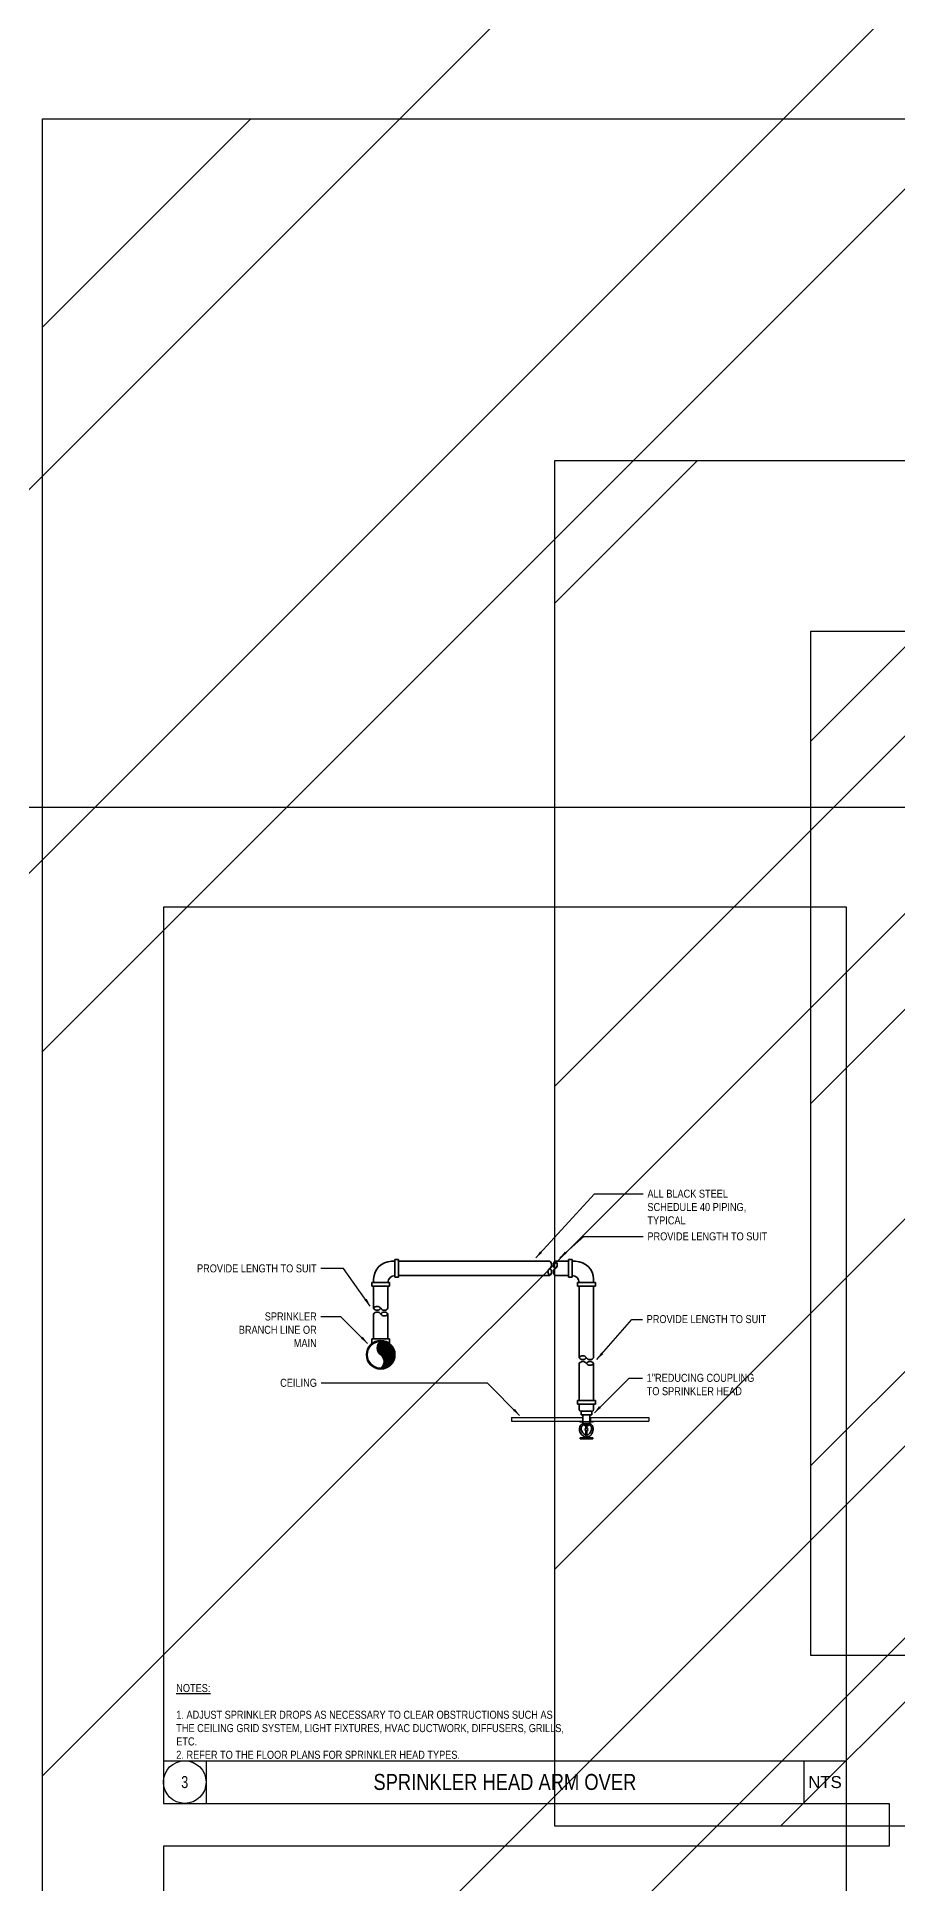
# Model space of a CAD drawing. Extents: x 1969 to 2113, y 1433 to 1529.
# Drawn here: x 2022.74 to 2032.81, y 1472.25 to 1493.88 of the extents above; entities that cross this region are included whole.
import ezdxf
from ezdxf.enums import TextEntityAlignment as Align

# ---------------------------------------------------------------- set-up
doc = ezdxf.new("R2010")
doc.units = 0
doc.header["$LTSCALE"] = 48
doc.header["$MEASUREMENT"] = 0
for name, color, linetype in [('F-DETL-GRPH', 7, 'Continuous'), ('F-PRO-SPRN-N', 1, 'Continuous'), ('F-SRVC-N', 1, 'Continuous'), ('F-SRVC-N @ 128', 1, 'Continuous'), ('F-SRVC-N @ 192', 1, 'Continuous'), ('F-SRVC-N @ 384', 1, 'Continuous'), ('F-SRVC-N @ 768', 1, 'Continuous'), ('F-SRVC-N @ 96', 1, 'Continuous'), ('G-ANNO', 11, 'Continuous'), ('G-ANNO-TEXT', 70, 'Continuous'), ('G-DETL-BORD', 1, 'Continuous')]:
    doc.layers.add(name, color=color, linetype=linetype)
doc.styles.add('Arial', font='arial.ttf')
doc.styles.add('Arial Narrow', font='ARIALN.TTF')
doc.styles.add('dim', font='dim.shx', dxfattribs={"width": 0.75, "height": 9})
doc.dimstyles.new('Standard096', dxfattribs={"dimscale": 96, "dimtxt": 0.09375, "dimasz": 0.09375, "dimexe": 0.0625, "dimexo": 0.0625, "dimgap": 0.09375, "dimtad": 1, "dimtoh": 1, "dimdec": 4, "dimzin": 0, "dimdsep": 46, "dimlunit": 4, "dimtxsty": 'dim', "dimcen": 0.09375, "dimdle": 0.0625, "dimclrd": 256, "dimclre": 256, "dimclrt": 256, "dimadec": 4, "dimazin": 0, "dimtfac": 0.75, "dimtdec": 4, "dimtofl": 0, "dimtmove": 0, "dimatfit": 3, "dimfxl": 1, "dimtolj": 1, "dimtzin": 0, "dimlwd": -3, "dimlwe": -3, "dimarcsym": 0})

# ---------------------------------------------------------------- blocks, each defined once
blk = doc.blocks.new('*U64')
h = blk.add_hatch()
h.set_pattern_fill('ANSI31', color=256, scale=0.25)
h.set_pattern_definition([(45, (-0.016827, -0.005125), (-0.022097, 0.022097), [])])
h.paths.add_polyline_path([(0.09375, 0.0625), (-0.09375, 0.0625), (-0.09375, -0.0625), (0.09375, -0.0625)])
blk.add_lwpolyline([(-0.09375, 0.0625), (0.09375, 0.0625), (0.09375, -0.0625), (-0.09375, -0.0625)], close=True)
blk = doc.blocks.new('*U89')
at = {"layer": 'F-SRVC-N @ 128', "xscale": 128, "yscale": 128, "zscale": 128}
blk.add_blockref('*U64', (2040.801, 1480.916), dxfattribs=at)
at = {"layer": 'F-SRVC-N @ 192', "xscale": 192, "yscale": 192, "zscale": 192}
blk.add_blockref('*U64', (2040.801, 1480.916), dxfattribs=at)
at = {"layer": 'F-SRVC-N @ 384', "xscale": 384, "yscale": 384, "zscale": 384}
blk.add_blockref('*U64', (2040.801, 1480.916), dxfattribs=at)
at = {"layer": 'F-SRVC-N @ 768', "xscale": 768, "yscale": 768, "zscale": 768}
blk.add_blockref('*U64', (2040.801, 1480.916), dxfattribs=at)
at = {"layer": 'F-SRVC-N @ 96', "xscale": 96, "yscale": 96, "zscale": 96}
blk.add_blockref('*U64', (2040.801, 1480.916), dxfattribs=at)

msp = doc.modelspace()

# ---------------------------------------------------------------- linework, layer by layer
at = {"layer": 'DEFPOINTS'}
for points in [[(2014.814, 1461.601), (2046.439, 1461.601), (2046.439, 1484.851), (2014.814, 1484.851)], [(2032.217, 1473.184), (2032.717, 1473.184), (2032.717, 1472.684), (2032.217, 1472.684)]]:
    msp.add_lwpolyline(points, close=True, dxfattribs=at)
at = {"layer": 'F-DETL-GRPH', "linetype": 'Continuous', "lineweight": 25}
for p, q in [((2028.294, 1477.703), (2028.294, 1477.661)), ((2028.294, 1477.703), (2029.126, 1477.703)), ((2029.126, 1477.703), (2029.126, 1477.661)), ((2029.219, 1477.703), (2029.219, 1477.661)), ((2029.219, 1477.703), (2029.904, 1477.703)), ((2029.904, 1477.703), (2029.904, 1477.661)), ((2028.294, 1477.661), (2029.126, 1477.661)), ((2029.219, 1477.661), (2029.904, 1477.661))]:
    msp.add_line(p, q, dxfattribs=at)
at = {"layer": 'F-DETL-GRPH', "linetype": 'Continuous', "lineweight": 35}
for p, q in [((2029.11, 1477.737), (2029.235, 1477.737)), ((2029.131, 1477.737), (2029.131, 1477.632)), ((2029.214, 1477.632), (2029.214, 1477.737)), ((2029.09, 1477.661), (2029.09, 1477.658)), ((2029.095, 1477.653), (2029.09, 1477.658)), ((2029.095, 1477.653), (2029.235, 1477.653)), ((2029.099, 1477.465), (2029.246, 1477.465)), ((2029.099, 1477.455), (2029.099, 1477.465)), ((2029.246, 1477.455), (2029.099, 1477.455)), ((2029.131, 1477.632), (2029.214, 1477.632)), ((2029.136, 1477.617), (2029.209, 1477.617)), ((2029.157, 1477.475), (2029.146, 1477.465)), ((2029.152, 1477.611), (2029.193, 1477.611)), ((2029.152, 1477.611), (2029.152, 1477.606)), ((2029.152, 1477.606), (2029.193, 1477.606)), ((2029.188, 1477.475), (2029.157, 1477.475)), ((2029.167, 1477.579), (2029.167, 1477.606)), ((2029.167, 1477.496), (2029.167, 1477.549)), ((2029.178, 1477.606), (2029.178, 1477.579)), ((2029.178, 1477.549), (2029.178, 1477.496)), ((2029.188, 1477.475), (2029.199, 1477.465)), ((2029.193, 1477.606), (2029.193, 1477.611)), ((2029.235, 1477.653), (2029.25, 1477.653)), ((2029.246, 1477.465), (2029.246, 1477.455)), ((2029.256, 1477.658), (2029.25, 1477.653)), ((2029.256, 1477.658), (2029.256, 1477.661))]:
    msp.add_line(p, q, dxfattribs=at)
msp.add_circle((2029.173, 1477.564), 0.0157, dxfattribs=at)
for centre, radius, start, end in [((2029.157, 1477.57), 0.0674, 114.5516, 194.9034), ((2029.191, 1477.57), 0.1, 189.7425, 250.082), ((2029.173, 1477.565), 0.0636, 126.0851, 180.7848), ((2029.207, 1477.588), 0.0995, 193.6713, 246.8014), ((2029.173, 1477.47), 0.0165, 18.4349, 161.5651), ((2029.152, 1477.571), 0.0787, 288.9307, 351.4582), ((2029.154, 1477.566), 0.0972, 290.5642, 6.2175), ((2029.184, 1477.575), 0.049, 341.3233, 58.6429), ((2029.191, 1477.577), 0.0601, 359.2819, 67.4784)]:
    msp.add_arc(centre, radius, start, end, dxfattribs=at)
at = {"layer": 'F-PRO-SPRN-N', "linetype": 'Continuous', "lineweight": 35}
for p, q in [((2026.889, 1479.534), (2026.93, 1479.534)), ((2026.93, 1479.347), (2026.93, 1479.556)), ((2026.93, 1479.556), (2026.972, 1479.556)), ((2026.972, 1479.347), (2026.972, 1479.556)), ((2026.972, 1479.556), (2026.972, 1479.347)), ((2026.972, 1479.535), (2028.743, 1479.535)), ((2028.807, 1479.535), (2028.963, 1479.535)), ((2028.963, 1479.556), (2028.963, 1479.347)), ((2029.005, 1479.556), (2028.963, 1479.556)), ((2029.005, 1479.347), (2029.005, 1479.556)), ((2029.046, 1479.534), (2029.005, 1479.534)), ((2026.867, 1479.284), (2026.658, 1479.284)), ((2026.658, 1479.242), (2026.658, 1479.284)), ((2026.658, 1479.242), (2026.867, 1479.242)), ((2026.678, 1479.242), (2026.678, 1478.984)), ((2026.68, 1479.325), (2026.68, 1479.284)), ((2026.847, 1479.242), (2026.847, 1478.984)), ((2026.867, 1479.284), (2026.867, 1479.242)), ((2026.972, 1479.347), (2026.93, 1479.347)), ((2026.972, 1479.368), (2028.743, 1479.368)), ((2028.807, 1479.368), (2028.963, 1479.368)), ((2028.963, 1479.347), (2029.005, 1479.347)), ((2029.068, 1479.284), (2029.277, 1479.284)), ((2029.068, 1479.242), (2029.068, 1479.284)), ((2029.277, 1479.242), (2029.068, 1479.242)), ((2029.087, 1479.242), (2029.087, 1478.405)), ((2029.255, 1479.325), (2029.255, 1479.284)), ((2029.256, 1479.242), (2029.256, 1478.405)), ((2029.277, 1479.284), (2029.277, 1479.242)), ((2026.678, 1478.916), (2026.678, 1478.627)), ((2026.847, 1478.916), (2026.847, 1478.627)), ((2026.658, 1478.627), (2026.867, 1478.627)), ((2026.658, 1478.627), (2026.658, 1478.57)), ((2026.867, 1478.627), (2026.867, 1478.57)), ((2029.087, 1478.338), (2029.087, 1477.904)), ((2029.256, 1478.338), (2029.256, 1477.904)), ((2029.068, 1477.904), (2029.277, 1477.904)), ((2029.068, 1477.862), (2029.068, 1477.904)), ((2029.277, 1477.904), (2029.277, 1477.862)), ((2029.277, 1477.862), (2029.068, 1477.862)), ((2029.089, 1477.862), (2029.089, 1477.799)), ((2029.11, 1477.779), (2029.235, 1477.779)), ((2029.11, 1477.779), (2029.11, 1477.737)), ((2029.235, 1477.737), (2029.235, 1477.779)), ((2029.256, 1477.799), (2029.256, 1477.862))]:
    msp.add_line(p, q, dxfattribs=at)
at = {"layer": 'F-PRO-SPRN-N', "linetype": 'Continuous', "lineweight": 18}
for p, q in [((2026.721, 1478.522), (2026.793, 1478.594)), ((2026.721, 1478.516), (2026.798, 1478.593)), ((2026.721, 1478.51), (2026.803, 1478.592)), ((2026.722, 1478.528), (2026.788, 1478.595)), ((2026.722, 1478.505), (2026.808, 1478.591)), ((2026.723, 1478.535), (2026.783, 1478.596)), ((2026.723, 1478.5), (2026.812, 1478.589)), ((2026.724, 1478.543), (2026.778, 1478.597)), ((2026.724, 1478.495), (2026.817, 1478.588)), ((2026.725, 1478.49), (2026.821, 1478.586)), ((2026.727, 1478.551), (2026.773, 1478.597)), ((2026.727, 1478.486), (2026.825, 1478.584)), ((2026.728, 1478.482), (2026.829, 1478.583)), ((2026.73, 1478.478), (2026.833, 1478.581)), ((2026.731, 1478.562), (2026.767, 1478.597)), ((2026.732, 1478.474), (2026.837, 1478.579)), ((2026.734, 1478.47), (2026.841, 1478.577)), ((2026.736, 1478.466), (2026.845, 1478.574)), ((2026.739, 1478.463), (2026.848, 1478.572)), ((2026.741, 1478.459), (2026.852, 1478.57)), ((2026.743, 1478.579), (2026.756, 1478.593)), ((2026.744, 1478.456), (2026.855, 1478.567)), ((2026.747, 1478.453), (2026.859, 1478.565)), ((2026.75, 1478.45), (2026.862, 1478.562)), ((2026.753, 1478.447), (2026.865, 1478.56)), ((2026.756, 1478.444), (2026.868, 1478.557)), ((2026.759, 1478.442), (2026.871, 1478.554)), ((2026.763, 1478.439), (2026.874, 1478.551)), ((2026.766, 1478.437), (2026.877, 1478.548)), ((2026.769, 1478.434), (2026.88, 1478.545)), ((2026.773, 1478.431), (2026.883, 1478.542)), ((2026.776, 1478.429), (2026.886, 1478.539)), ((2026.778, 1478.426), (2026.888, 1478.535)), ((2026.781, 1478.422), (2026.891, 1478.532)), ((2026.77, 1478.281), (2026.92, 1478.431)), ((2026.777, 1478.282), (2026.92, 1478.425)), ((2026.782, 1478.299), (2026.921, 1478.438)), ((2026.783, 1478.282), (2026.919, 1478.419)), ((2026.784, 1478.419), (2026.893, 1478.528)), ((2026.786, 1478.416), (2026.895, 1478.525)), ((2026.789, 1478.412), (2026.898, 1478.521)), ((2026.79, 1478.284), (2026.918, 1478.411)), ((2026.791, 1478.409), (2026.9, 1478.517)), ((2026.793, 1478.405), (2026.902, 1478.514)), ((2026.794, 1478.316), (2026.921, 1478.443)), ((2026.795, 1478.401), (2026.904, 1478.51)), ((2026.797, 1478.397), (2026.906, 1478.506)), ((2026.798, 1478.327), (2026.92, 1478.449)), ((2026.798, 1478.285), (2026.917, 1478.404)), ((2026.799, 1478.392), (2026.908, 1478.502)), ((2026.8, 1478.388), (2026.91, 1478.497)), ((2026.801, 1478.383), (2026.911, 1478.493)), ((2026.801, 1478.336), (2026.92, 1478.455)), ((2026.802, 1478.378), (2026.913, 1478.489)), ((2026.803, 1478.373), (2026.914, 1478.484)), ((2026.803, 1478.343), (2026.919, 1478.46)), ((2026.804, 1478.368), (2026.915, 1478.48)), ((2026.804, 1478.362), (2026.917, 1478.475)), ((2026.804, 1478.357), (2026.918, 1478.47)), ((2026.804, 1478.35), (2026.919, 1478.465)), ((2026.806, 1478.287), (2026.915, 1478.396)), ((2026.814, 1478.29), (2026.912, 1478.388)), ((2026.824, 1478.294), (2026.908, 1478.378)), ((2026.835, 1478.299), (2026.903, 1478.367)), ((2026.849, 1478.307), (2026.895, 1478.353)), ((2026.764, 1478.281), (2026.769, 1478.286))]:
    msp.add_line(p, q, dxfattribs=at)
at = {"layer": 'F-PRO-SPRN-N', "linetype": 'Continuous', "lineweight": 35}
msp.add_circle((2026.763, 1478.439), 0.167, dxfattribs=at)
for centre, radius, start, end in [((2026.889, 1479.325), 0.209, 90, 180), ((2028.772, 1479.41), 0.0508, 124.5085, 235.4915), ((2028.714, 1479.493), 0.0508, 304.5085, 55.4915), ((2028.714, 1479.41), 0.0508, 304.5085, 55.4915), ((2028.836, 1479.493), 0.0508, 124.5085, 235.4915), ((2028.836, 1479.41), 0.0508, 124.5085, 235.4915), ((2028.779, 1479.493), 0.0508, 304.5085, 55.4915), ((2029.046, 1479.325), 0.209, 0, 90), ((2026.933, 1479.283), 0.086, 91.8603, 178.9947), ((2029.002, 1479.283), 0.086, 1.0053, 88.1397), ((2026.72, 1478.955), 0.0514, 34.5085, 145.4915), ((2026.72, 1479.013), 0.0514, 214.5085, 325.4915), ((2026.805, 1479.013), 0.0514, 214.5085, 325.4915), ((2026.72, 1478.887), 0.0514, 34.5085, 145.4915), ((2026.805, 1478.887), 0.0514, 34.5085, 145.4915), ((2026.805, 1478.946), 0.0514, 214.5085, 325.4915), ((2026.763, 1478.439), 0.158, 90, 270), ((2026.817, 1478.518), 0.0959, 124.5085, 235.4915), ((2026.763, 1478.439), 0.158, 270, 90), ((2026.708, 1478.36), 0.0959, 304.5085, 55.4915), ((2029.129, 1478.376), 0.0514, 34.5085, 145.4915), ((2029.129, 1478.434), 0.0514, 214.5085, 325.4915), ((2029.129, 1478.309), 0.0514, 34.5085, 145.4915), ((2029.214, 1478.434), 0.0514, 214.5085, 325.4915), ((2029.214, 1478.309), 0.0514, 34.5085, 145.4915), ((2029.214, 1478.367), 0.0514, 214.5085, 325.4915), ((2029.11, 1477.799), 0.0209, 180, 270), ((2029.235, 1477.799), 0.0209, 270, 0)]:
    msp.add_arc(centre, radius, start, end, dxfattribs=at)
at = {"layer": 'G-DETL-BORD'}
for p, q in [((2024.217, 1473.684), (2032.217, 1473.684)), ((2024.717, 1473.684), (2024.717, 1473.184)), ((2031.717, 1473.684), (2031.717, 1473.184))]:
    msp.add_line(p, q, dxfattribs=at)
for points in [[(2024.217, 1473.184), (2032.217, 1473.184), (2032.217, 1483.684), (2024.217, 1483.684)], [(2024.217, 1462.184), (2032.217, 1462.184), (2032.217, 1472.684), (2024.217, 1472.684)]]:
    msp.add_lwpolyline(points, close=True, dxfattribs=at)
msp.add_circle((2024.467, 1473.434), 0.25, dxfattribs=at)

# ---------------------------------------------------------------- block references
at = {"layer": 'F-SRVC-N'}
msp.add_blockref('*U89', (0, 0), dxfattribs=at)

# ---------------------------------------------------------------- texts
at = {"layer": 'G-ANNO-TEXT'}
for s, insert, char_height, width, attachment_point, style in [('ALL BLACK STEEL SCHEDULE 40 PIPING, TYPICAL', (2029.887, 1480.373), 0.09375, 1.55006, 1, 'Arial Narrow'), ('PROVIDE LENGTH TO SUIT', (2029.887, 1479.873), 0.09375, 1.37932, 1, 'Arial Narrow'), ('PROVIDE LENGTH TO SUIT', (2026.013, 1479.498), 0.09375, 1.37932, 3, 'Arial Narrow'), ('SPRINKLER BRANCH LINE OR MAIN', (2026.013, 1478.935), 0.09375, 1.03784, 3, 'Arial Narrow'), ('PROVIDE LENGTH TO SUIT', (2029.878, 1478.904), 0.09375, 1.37932, 1, 'Arial Narrow'), ('CEILING', (2026.015, 1478.158), 0.0938, 0.36826, 3, 'Arial Narrow'), ('1"REDUCING COUPLING TO SPRINKLER HEAD', (2029.878, 1478.216), 0.09375, 1.36593, 1, 'Arial Narrow'), ('{\\LNOTES:\\P}\\P1. ADJUST SPRINKLER DROPS AS NECESSARY TO CLEAR OBSTRUCTIONS SUCH AS THE CEILING GRID SYSTEM, LIGHT FIXTURES, HVAC DUCTWORK, DIFFUSERS, GRILLS, ETC.\\P2. REFER TO THE FLOOR PLANS FOR SPRINKLER HEAD TYPES.', (2024.368, 1474.582), 0.09375, 4.57733, 1, 'Arial Narrow'), ('SPRINKLER HEAD ARM OVER', (2028.217, 1473.434), 0.1875, 3.59096, 5, 'Arial Narrow'), ('NTS', (2031.967, 1473.433), 0.1406, 0.00168, 5, 'Arial')]:
    msp.add_mtext(s, dxfattribs=dict(at, insert=insert, char_height=char_height, width=width, attachment_point=attachment_point, style=style))
at = {"layer": 'G-ANNO-TEXT', "style": 'Arial', "width": 0.75}
msp.add_attdef('3', text='', height=0.141, dxfattribs=at).set_placement((2024.467, 1473.434), align=Align.MIDDLE)

# ---------------------------------------------------------------- leaders
at = {"layer": 'G-ANNO'}
for points in [[(2028.578, 1479.573), (2029.265, 1480.323), (2029.837, 1480.323)], [(2028.859, 1479.573), (2029.14, 1479.823), (2029.837, 1479.823)], [(2026.64, 1479.01), (2026.328, 1479.448), (2026.063, 1479.448)], [(2026.609, 1478.573), (2026.296, 1478.885), (2026.063, 1478.885)], [(2029.296, 1478.385), (2029.703, 1478.854), (2029.828, 1478.854)], [(2028.39, 1477.729), (2028.012, 1478.108), (2026.065, 1478.108)], [(2029.265, 1477.76), (2029.671, 1478.166), (2029.828, 1478.166)]]:
    msp.add_leader(points, dimstyle='Standard096', override={"dimscale": 1}, dxfattribs=at)

doc.saveas('drawing.dxf')
